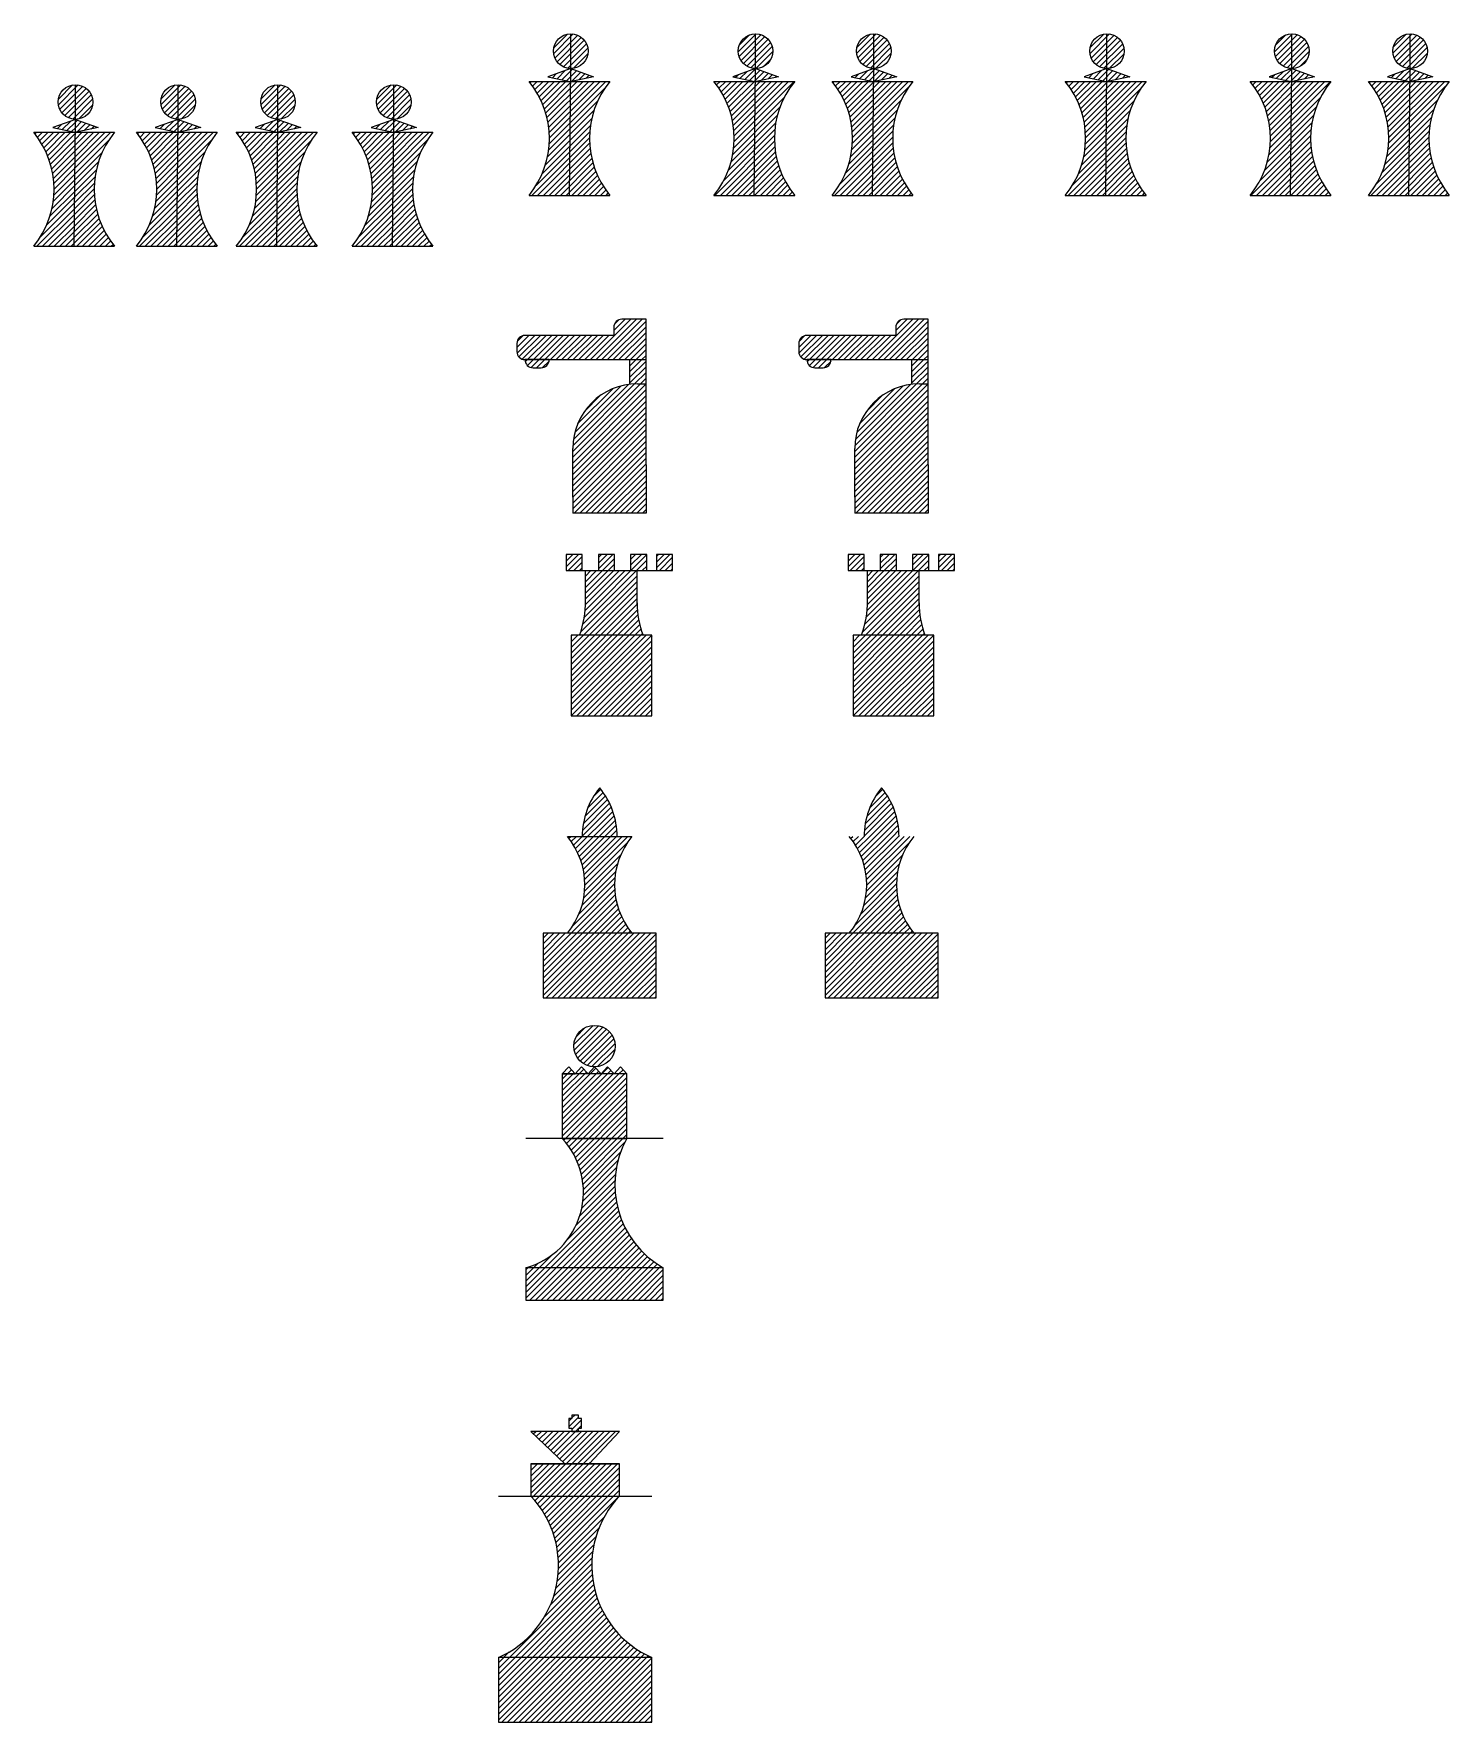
# Model space of a CAD drawing. Header units: centimetres. Extents: x -79 to 365, y -14 to 140.
# Drawn here: x 97.8 to 141.6, y 24.8 to 77.1 of the extents above; entities that cross this region are included whole.
import ezdxf

# ---------------------------------------------------------------- set-up
doc = ezdxf.new("R2010")
doc.units = ezdxf.units.CM
doc.header["$MEASUREMENT"] = 0
pattern_1 = [(45, (-82.46405, 1e-14), (-0.08838835, 0.08838835), [])]

msp = doc.modelspace()

# ---------------------------------------------------------------- hatches: boundary and pattern name
at = {"true_color": 0x000000}
h = msp.add_hatch(dxfattribs=at)
h.set_pattern_fill('ANSI31', color=18)
h.set_pattern_definition(pattern_1)
h.paths.add_polyline_path([(114.381, 75.60652), (113.98255, 75.60652), (113.09495, 75.60652, -0.35659545), (113.09495, 72.08072), (113.98255, 72.08072), (114.34497, 72.08072)])
h.paths.add_polyline_path([(115.59499, 75.60652), (114.381, 75.60652), (114.34497, 72.08072), (114.70739, 72.08072), (115.59499, 72.08072, -0.35659545)])
h.paths.add_polyline_path([(114.3851, 76.00843), (114.381, 75.60652), (114.40517, 75.60652), (115.08987, 75.75192)])
h.paths.add_polyline_path([(114.3851, 76.00843), (113.68033, 75.75192), (114.36504, 75.60652), (114.381, 75.60652)])
h.paths.add_polyline_path([(114.3851, 77.08053, 0.41421356), (113.84905, 76.54448, 0.41421356), (114.3851, 76.00843)])
h.paths.add_polyline_path([(114.92115, 76.54448, 0.41421356), (114.3851, 77.08053), (114.3851, 76.00843, 0.41421356)])
h.paths.add_polyline_path([(120.10712, 77.08053, 0.41421356), (119.57107, 76.54448, 0.41421356), (120.10712, 76.00843)])
h.paths.add_polyline_path([(120.10712, 77.08053), (120.10712, 76.00843, 0.41421356), (120.64317, 76.54448, 0.41421356)])
h.paths.add_polyline_path([(120.10712, 76.00843), (119.40235, 75.75192), (120.08705, 75.60652), (120.10301, 75.60652)])
h.paths.add_polyline_path([(120.10712, 76.00843), (120.10301, 75.60652), (120.12719, 75.60652), (120.81189, 75.75192)])
h.paths.add_polyline_path([(121.317, 75.60652), (120.10301, 75.60652), (120.06699, 72.08072), (120.4294, 72.08072), (121.317, 72.08072, -0.35659545)])
h.paths.add_polyline_path([(120.10301, 75.60652), (119.70457, 75.60652), (118.81697, 75.60652, -0.35659545), (118.81697, 72.08072), (119.70457, 72.08072), (120.06699, 72.08072)])
h.paths.add_polyline_path([(123.76491, 75.60652), (123.36646, 75.60652), (122.47886, 75.60652, -0.35659545), (122.47886, 72.08072), (123.36646, 72.08072), (123.72888, 72.08072)])
h.paths.add_polyline_path([(124.9789, 75.60652), (123.76491, 75.60652), (123.72888, 72.08072), (124.0913, 72.08072), (124.9789, 72.08072, -0.35659545)])
h.paths.add_polyline_path([(123.76902, 76.00843), (123.76491, 75.60652), (123.78908, 75.60652), (124.47379, 75.75192)])
h.paths.add_polyline_path([(123.76902, 76.00843), (123.06425, 75.75192), (123.74895, 75.60652), (123.76491, 75.60652)])
h.paths.add_polyline_path([(123.76902, 77.08053, 0.41421356), (123.23297, 76.54448, 0.41421356), (123.76902, 76.00843)])
h.paths.add_polyline_path([(124.30507, 76.54448, 0.41421356), (123.76902, 77.08053), (123.76902, 76.00843, 0.41421356)])
h = msp.add_hatch(dxfattribs=at)
h.set_pattern_fill('ANSI31', color=18)
h.set_pattern_definition([(45, (-65.86508, 1e-14), (-0.08838835, 0.08838835), [])])
h.paths.add_polyline_path([(130.97997, 75.60652), (130.58152, 75.60652), (129.69392, 75.60652, -0.35659545), (129.69392, 72.08072), (130.58152, 72.08072), (130.94394, 72.08072)])
h.paths.add_polyline_path([(132.19396, 75.60652), (130.97997, 75.60652), (130.94394, 72.08072), (131.30636, 72.08072), (132.19396, 72.08072, -0.35659545)])
h.paths.add_polyline_path([(130.98407, 76.00843), (130.97997, 75.60652), (131.00414, 75.60652), (131.68884, 75.75192)])
h.paths.add_polyline_path([(130.98407, 76.00843), (130.2793, 75.75192), (130.96401, 75.60652), (130.97997, 75.60652)])
h.paths.add_polyline_path([(130.98407, 77.08053, 0.41421356), (130.44802, 76.54448, 0.41421356), (130.98407, 76.00843)])
h.paths.add_polyline_path([(131.52012, 76.54448, 0.41421356), (130.98407, 77.08053), (130.98407, 76.00843, 0.41421356)])
h.paths.add_polyline_path([(136.70609, 77.08053, 0.41421356), (136.17004, 76.54448, 0.41421356), (136.70609, 76.00843)])
h.paths.add_polyline_path([(136.70609, 77.08053), (136.70609, 76.00843, 0.41421356), (137.24214, 76.54448, 0.41421356)])
h.paths.add_polyline_path([(136.70609, 76.00843), (136.00132, 75.75192), (136.68602, 75.60652), (136.70198, 75.60652)])
h.paths.add_polyline_path([(136.70609, 76.00843), (136.70198, 75.60652), (136.72616, 75.60652), (137.41086, 75.75192)])
h.paths.add_polyline_path([(137.91597, 75.60652), (136.70198, 75.60652), (136.66595, 72.08072), (137.02837, 72.08072), (137.91597, 72.08072, -0.35659545)])
h.paths.add_polyline_path([(136.70198, 75.60652), (136.30354, 75.60652), (135.41594, 75.60652, -0.35659545), (135.41594, 72.08072), (136.30354, 72.08072), (136.66595, 72.08072)])
h.paths.add_polyline_path([(140.36388, 75.60652), (139.96543, 75.60652), (139.07783, 75.60652, -0.35659545), (139.07783, 72.08072), (139.96543, 72.08072), (140.32785, 72.08072)])
h.paths.add_polyline_path([(141.57787, 75.60652), (140.36388, 75.60652), (140.32785, 72.08072), (140.69027, 72.08072), (141.57787, 72.08072, -0.35659545)])
h.paths.add_polyline_path([(140.36799, 76.00843), (140.36388, 75.60652), (140.38805, 75.60652), (141.07276, 75.75192)])
h.paths.add_polyline_path([(140.36799, 76.00843), (139.66322, 75.75192), (140.34792, 75.60652), (140.36388, 75.60652)])
h.paths.add_polyline_path([(140.36799, 77.08053, 0.41421356), (139.83194, 76.54448, 0.41421356), (140.36799, 76.00843)])
h.paths.add_polyline_path([(140.90404, 76.54448, 0.41421356), (140.36799, 77.08053), (140.36799, 76.00843, 0.41421356)])
at = {"true_color": 0xffffff}
h = msp.add_hatch(dxfattribs=at)
h.set_pattern_fill('ANSI31')
h.set_pattern_definition([(45, (-38.0346, -1.57537), (-0.08838835, 0.08838835), [])])
h.paths.add_polyline_path([(99.58977, 74.96911, 0.41421356), (99.05372, 75.50516), (99.05372, 74.43306, 0.41421356)])
h.paths.add_polyline_path([(99.05372, 75.50516, 0.41421356), (98.51767, 74.96911, 0.41421356), (99.05372, 74.43306)])
h = msp.add_hatch(dxfattribs=at)
h.set_pattern_fill('ANSI31')
h.set_pattern_definition([(45, (-34.85853, -1.57537), (-0.08838835, 0.08838835), [])])
h.paths.add_polyline_path([(102.76584, 74.96911, 0.41421356), (102.22979, 75.50516), (102.22979, 74.43306, 0.41421356)])
h.paths.add_polyline_path([(102.22979, 75.50516, 0.41421356), (101.69374, 74.96911, 0.41421356), (102.22979, 74.43306)])
h = msp.add_hatch(dxfattribs=at)
h.set_pattern_fill('ANSI31')
h.set_pattern_definition([(45, (-31.76459, -1.57537), (-0.08838835, 0.08838835), [])])
h.paths.add_polyline_path([(105.85978, 74.96911, 0.41421356), (105.32373, 75.50516), (105.32373, 74.43306, 0.41421356)])
h.paths.add_polyline_path([(105.32373, 75.50516, 0.41421356), (104.78768, 74.96911, 0.41421356), (105.32373, 74.43306)])
h = msp.add_hatch(dxfattribs=at)
h.set_pattern_fill('ANSI31')
h.set_pattern_definition([(45, (-28.17782, -1.57537), (-0.08838835, 0.08838835), [])])
h.paths.add_polyline_path([(109.44656, 74.96911, 0.41421356), (108.91051, 75.50516), (108.91051, 74.43306, 0.41421356)])
h.paths.add_polyline_path([(108.91051, 75.50516, 0.41421356), (108.37446, 74.96911, 0.41421356), (108.91051, 74.43306)])
at = {"true_color": 0x000000}
h = msp.add_hatch(dxfattribs=at)
h.set_pattern_fill('ANSI31', color=18)
h.set_pattern_definition(pattern_1)
h.paths.add_polyline_path([(116.71794, 63.74691), (116.71794, 64.24691), (116.71794, 66.24691), (116.44794, 66.24691, 0.41421356), (114.44794, 64.24691), (114.44794, 62.74691), (114.44794, 62.24691), (116.71794, 62.24691), (116.71794, 62.74691)])
h.paths.add_polyline_path([(116.71794, 68.24691), (115.96794, 68.24691, 0.41421356), (115.71794, 67.99691), (115.71794, 67.74691), (112.96794, 67.74691, 0.41421356), (112.71794, 67.49691), (112.71794, 67.24691, 0.41421356), (112.96794, 66.99691), (116.71794, 66.99691)])
h.paths.add_polyline_path([(113.71794, 66.99691), (112.96794, 66.99691, 0.41421356), (113.21794, 66.74691), (113.46794, 66.74691, 0.41421356)])
h = msp.add_hatch(dxfattribs=at)
h.set_pattern_fill('ANSI31', color=18)
h.set_pattern_definition([(45, (-73.7367, 1e-14), (-0.08838835, 0.08838835), [])])
h.paths.add_polyline_path([(125.44529, 63.74691), (125.44529, 64.24691), (125.44529, 66.24691), (125.17529, 66.24691, 0.41421356), (123.17529, 64.24691), (123.17529, 62.74691), (123.17529, 62.24691), (125.44529, 62.24691), (125.44529, 62.74691)])
h.paths.add_polyline_path([(125.44529, 68.24691), (124.69529, 68.24691, 0.41421356), (124.44529, 67.99691), (124.44529, 67.74691), (121.69529, 67.74691, 0.41421356), (121.44529, 67.49691), (121.44529, 67.24691, 0.41421356), (121.69529, 66.99691), (125.44529, 66.99691)])
h.paths.add_polyline_path([(122.44529, 66.99691), (121.69529, 66.99691, 0.41421356), (121.94529, 66.74691), (122.19529, 66.74691, 0.41421356)])
h = msp.add_hatch(dxfattribs=at)
h.set_pattern_fill('ANSI31', color=18)
h.set_pattern_definition(pattern_1)
h.paths.add_polyline_path([(116.71794, 66.99691), (116.21794, 66.99691), (116.21794, 66.24691), (116.21794, 66.23364, -0.02882173), (116.44794, 66.24691), (116.71794, 66.24691)])
h.paths.add_polyline_path([(117.53992, 60.97216), (117.03992, 60.97216), (117.03992, 60.47216), (117.53992, 60.47216)])
h.paths.add_polyline_path([(116.73992, 60.97216), (116.23992, 60.97216), (116.23992, 60.47216), (116.73992, 60.47216)])
h.paths.add_polyline_path([(115.73992, 60.97216), (115.23992, 60.97216), (115.23992, 60.47216), (115.73992, 60.47216)])
h.paths.add_polyline_path([(114.73992, 60.97216), (114.23992, 60.97216), (114.23992, 60.47216), (114.73992, 60.47216)])
h.paths.add_polyline_path([(116.43992, 60.47216), (114.83992, 60.47216), (114.83992, 59.53481, -0.09678241), (114.65754, 58.47216), (116.6223, 58.47216, -0.08518963), (116.43992, 59.40553)])
h.paths.add_polyline_path([(116.89682, 58.47216), (114.39682, 58.47216), (114.39682, 55.97216), (116.89682, 55.97216)])
h.paths.add_polyline_path([(115.28079, 53.74722, 0.17440777), (114.74115, 52.24722), (115.82043, 52.24722, 0.17440777)])
h.paths.add_polyline_path([(116.28079, 52.24722), (114.28079, 52.24722, -0.3597587), (114.28079, 49.24722), (116.28079, 49.24722, -0.3597587)])
h.paths.add_polyline_path([(117.03079, 49.24722), (113.53079, 49.24722), (113.53079, 47.24722), (117.03079, 47.24722)])
h.paths.add_polyline_path([(114.48092, 45.75758, 1), (115.76372, 45.75758, 1)])
h.paths.add_polyline_path([(115.52291, 45.11618), (115.32399, 44.89895), (115.72458, 44.89895)])
h.paths.add_polyline_path([(115.12232, 45.11618), (114.9234, 44.89895), (115.32399, 44.89895)])
h.paths.add_polyline_path([(114.72173, 45.11618), (114.52281, 44.89895), (114.9234, 44.89895)])
h.paths.add_polyline_path([(114.32115, 45.11618), (114.12223, 44.89895), (114.52281, 44.89895)])
h.paths.add_polyline_path([(116.12223, 44.89895), (114.12223, 44.89895), (114.12223, 42.89895), (116.12223, 42.89895)])
h.paths.add_polyline_path([(116.12223, 42.89895), (114.12223, 42.89895, -0.56383312), (112.99723, 38.89895), (117.24723, 38.89895, -0.41231451)])
h.paths.add_polyline_path([(117.24723, 38.89895), (112.99723, 38.89895), (112.99723, 37.89895), (117.24723, 37.89895)])
h.paths.add_polyline_path([(114.72147, 34.23635), (114.62147, 34.23635), (114.62147, 34.33635), (114.42147, 34.33635), (114.42147, 34.23635), (114.32147, 34.23635), (114.32147, 33.93635), (114.42147, 33.93635), (114.42147, 33.83635), (114.62147, 33.83635), (114.62147, 33.93635), (114.72147, 33.93635)])
h.paths.add_polyline_path([(115.89647, 33.83635), (113.14647, 33.83635), (114.20713, 32.83635), (114.95366, 32.83635)])
h.paths.add_polyline_path([(115.89647, 32.83635), (113.14647, 32.83635), (113.14647, 31.83635), (115.89647, 31.83635)])
h.paths.add_polyline_path([(115.89647, 31.83635), (113.14647, 31.83635, -0.51981827), (112.14647, 26.83635), (116.89647, 26.83635, -0.51981827)])
h.paths.add_polyline_path([(116.89647, 26.83635), (112.14647, 26.83635), (112.14647, 24.83635), (116.89647, 24.83635)])
h = msp.add_hatch(dxfattribs=at)
h.set_pattern_fill('ANSI31', color=18)
h.set_pattern_definition(pattern_1)
h.paths.add_polyline_path([(115.9235, 45.11618), (115.72458, 44.89895), (116.12223, 44.89895)])

# ---------------------------------------------------------------- linework, layer by layer
for p, q in [((114.3851, 77.08053), (114.3851, 77.08073)), ((114.3851, 76.00843), (114.3851, 77.08053)), ((120.10712, 77.08053), (120.10712, 77.08073)), ((120.10712, 76.00843), (120.10712, 77.08053)), ((123.76902, 77.08053), (123.76902, 77.08073)), ((123.76902, 76.00843), (123.76902, 77.08053)), ((130.98407, 77.08053), (130.98407, 77.08073)), ((130.98407, 76.00843), (130.98407, 77.08053)), ((136.70609, 77.08053), (136.70609, 77.08073)), ((136.70609, 76.00843), (136.70609, 77.08053)), ((140.36799, 77.08053), (140.36799, 77.08073)), ((140.36799, 76.00843), (140.36799, 77.08053)), ((114.3851, 76.00843), (113.68033, 75.75192)), ((114.34497, 72.08072), (114.3851, 76.00843)), ((114.3851, 76.00843), (115.08987, 75.75192)), ((120.10712, 76.00843), (119.40235, 75.75192)), ((120.06699, 72.08072), (120.10712, 76.00843)), ((120.10712, 76.00843), (120.81189, 75.75192)), ((123.76902, 76.00843), (123.06425, 75.75192)), ((123.72888, 72.08072), (123.76902, 76.00843)), ((123.76902, 76.00843), (124.47379, 75.75192)), ((130.98407, 76.00843), (130.2793, 75.75192)), ((130.94394, 72.08072), (130.98407, 76.00843)), ((130.98407, 76.00843), (131.68884, 75.75192)), ((136.70609, 76.00843), (136.00132, 75.75192)), ((136.66595, 72.08072), (136.70609, 76.00843)), ((136.70609, 76.00843), (137.41086, 75.75192)), ((140.36799, 76.00843), (139.66322, 75.75192)), ((140.32785, 72.08072), (140.36799, 76.00843)), ((140.36799, 76.00843), (141.07276, 75.75192)), ((99.05372, 75.50516), (99.05372, 75.50536)), ((99.05372, 74.43306), (99.05372, 75.50516)), ((102.22979, 75.50516), (102.22979, 75.50536)), ((102.22979, 74.43306), (102.22979, 75.50516)), ((105.32373, 75.50516), (105.32373, 75.50536)), ((105.32373, 74.43306), (105.32373, 75.50516)), ((108.91051, 75.50516), (108.91051, 75.50536)), ((108.91051, 74.43306), (108.91051, 75.50516)), ((113.09495, 75.60652), (113.98255, 75.60652)), ((113.68033, 75.75192), (114.36504, 75.60652)), ((113.98255, 75.60652), (115.59499, 75.60652)), ((115.08987, 75.75192), (114.40517, 75.60652)), ((118.81697, 75.60652), (119.70457, 75.60652)), ((119.40235, 75.75192), (120.08705, 75.60652)), ((119.70457, 75.60652), (121.317, 75.60652)), ((120.81189, 75.75192), (120.12719, 75.60652)), ((122.47886, 75.60652), (123.36646, 75.60652)), ((123.06425, 75.75192), (123.74895, 75.60652)), ((123.36646, 75.60652), (124.9789, 75.60652)), ((124.47379, 75.75192), (123.78908, 75.60652)), ((129.69392, 75.60652), (130.58152, 75.60652)), ((130.2793, 75.75192), (130.96401, 75.60652)), ((130.58152, 75.60652), (132.19396, 75.60652)), ((131.68884, 75.75192), (131.00414, 75.60652)), ((135.41594, 75.60652), (136.30354, 75.60652)), ((136.00132, 75.75192), (136.68602, 75.60652)), ((136.30354, 75.60652), (137.91597, 75.60652)), ((137.41086, 75.75192), (136.72616, 75.60652)), ((139.07783, 75.60652), (139.96543, 75.60652)), ((139.66322, 75.75192), (140.34792, 75.60652)), ((139.96543, 75.60652), (141.57787, 75.60652)), ((141.07276, 75.75192), (140.38805, 75.60652)), ((99.05372, 74.43306), (98.34895, 74.17655)), ((99.01358, 70.50535), (99.05372, 74.43306)), ((99.05372, 74.43306), (99.75849, 74.17655)), ((102.22979, 74.43306), (101.52502, 74.17655)), ((102.18966, 70.50535), (102.22979, 74.43306)), ((102.22979, 74.43306), (102.93456, 74.17655)), ((105.32373, 74.43306), (104.61896, 74.17655)), ((105.28359, 70.50535), (105.32373, 74.43306)), ((105.32373, 74.43306), (106.0285, 74.17655)), ((108.91051, 74.43306), (108.20574, 74.17655)), ((108.87037, 70.50535), (108.91051, 74.43306)), ((108.91051, 74.43306), (109.61527, 74.17655)), ((97.76356, 74.03115), (98.65116, 74.03115)), ((98.34895, 74.17655), (99.03365, 74.03115)), ((98.65116, 74.03115), (100.2636, 74.03115)), ((99.75849, 74.17655), (99.07379, 74.03115)), ((100.93964, 74.03115), (101.82724, 74.03115)), ((101.52502, 74.17655), (102.20972, 74.03115)), ((101.82724, 74.03115), (103.43968, 74.03115)), ((102.93456, 74.17655), (102.24986, 74.03115)), ((104.03357, 74.03115), (104.92117, 74.03115)), ((104.61896, 74.17655), (105.30366, 74.03115)), ((104.92117, 74.03115), (106.53361, 74.03115)), ((106.0285, 74.17655), (105.3438, 74.03115)), ((107.62035, 74.03115), (108.50795, 74.03115)), ((108.20574, 74.17655), (108.89044, 74.03115)), ((108.50795, 74.03115), (110.12039, 74.03115)), ((109.61527, 74.17655), (108.93057, 74.03115)), ((113.09495, 72.08072), (113.98255, 72.08072)), ((113.98255, 72.08072), (114.70739, 72.08072)), ((114.70739, 72.08072), (115.59499, 72.08072)), ((118.81697, 72.08072), (119.70457, 72.08072)), ((119.70457, 72.08072), (120.4294, 72.08072)), ((120.4294, 72.08072), (121.317, 72.08072)), ((122.47886, 72.08072), (123.36646, 72.08072)), ((123.36646, 72.08072), (124.0913, 72.08072)), ((124.0913, 72.08072), (124.9789, 72.08072)), ((129.69392, 72.08072), (130.58152, 72.08072)), ((130.58152, 72.08072), (131.30636, 72.08072)), ((131.30636, 72.08072), (132.19396, 72.08072)), ((135.41594, 72.08072), (136.30354, 72.08072)), ((136.30354, 72.08072), (137.02837, 72.08072)), ((137.02837, 72.08072), (137.91597, 72.08072)), ((139.07783, 72.08072), (139.96543, 72.08072)), ((139.96543, 72.08072), (140.69027, 72.08072)), ((140.69027, 72.08072), (141.57787, 72.08072)), ((97.76356, 70.50535), (98.65116, 70.50535)), ((98.65116, 70.50535), (99.376, 70.50535)), ((99.376, 70.50535), (100.2636, 70.50535)), ((100.93964, 70.50535), (101.82724, 70.50535)), ((101.82724, 70.50535), (102.55208, 70.50535)), ((102.55208, 70.50535), (103.43968, 70.50535)), ((104.03357, 70.50535), (104.92117, 70.50535)), ((104.92117, 70.50535), (105.64601, 70.50535)), ((105.64601, 70.50535), (106.53361, 70.50535)), ((107.62035, 70.50535), (108.50795, 70.50535)), ((108.50795, 70.50535), (109.23279, 70.50535)), ((109.23279, 70.50535), (110.12039, 70.50535)), ((115.71794, 67.99691), (115.71794, 67.74691)), ((116.71794, 68.24691), (115.96794, 68.24691)), ((116.71794, 64.24691), (116.71794, 68.24691)), ((124.44529, 67.99691), (124.44529, 67.74691)), ((125.44529, 68.24691), (124.69529, 68.24691)), ((125.44529, 64.24691), (125.44529, 68.24691)), ((112.71794, 67.49691), (112.71794, 67.24691)), ((115.71794, 67.74691), (112.96794, 67.74691)), ((121.44529, 67.49691), (121.44529, 67.24691)), ((124.44529, 67.74691), (121.69529, 67.74691)), ((112.96794, 66.99691), (116.71794, 66.99691)), ((116.21794, 66.24691), (116.21794, 66.99691)), ((121.69529, 66.99691), (125.44529, 66.99691)), ((124.94529, 66.24691), (124.94529, 66.99691)), ((116.21794, 66.24691), (116.21794, 66.23364)), ((116.44794, 66.24691), (116.71794, 66.24691)), ((124.94529, 66.24691), (124.94529, 66.23364)), ((125.17529, 66.24691), (125.44529, 66.24691)), ((114.44794, 62.74691), (114.44794, 64.24691)), ((116.71794, 63.74691), (116.71794, 64.24691)), ((116.71794, 63.74691), (116.71794, 62.74691)), ((123.17529, 62.74691), (123.17529, 64.24691)), ((125.44529, 63.74691), (125.44529, 64.24691)), ((125.44529, 63.74691), (125.44529, 62.74691)), ((114.44794, 62.74691), (114.44794, 62.24691)), ((116.71794, 62.74691), (116.71794, 62.24691)), ((123.17529, 62.74691), (123.17529, 62.24691)), ((125.44529, 62.74691), (125.44529, 62.24691)), ((116.71794, 62.24691), (114.44794, 62.24691)), ((125.44529, 62.24691), (123.17529, 62.24691)), ((114.23992, 60.47216), (114.43992, 60.47216)), ((114.43992, 60.47216), (116.85366, 60.47216)), ((114.83992, 59.40553), (114.83992, 60.47216)), ((116.43992, 59.40553), (116.43992, 60.47216)), ((116.85366, 60.47212), (117.03992, 60.47216)), ((117.03992, 60.47216), (117.23937, 60.47216)), ((122.96727, 60.47216), (123.16727, 60.47216)), ((123.16727, 60.47216), (125.58101, 60.47216)), ((123.56727, 59.40553), (123.56727, 60.47216)), ((125.16727, 59.40553), (125.16727, 60.47216)), ((125.58101, 60.47212), (125.76727, 60.47216)), ((125.76727, 60.47216), (125.96672, 60.47216)), ((114.28079, 52.24722), (116.28079, 52.24722)), ((114.74115, 52.24722), (115.82043, 52.24722)), ((114.12223, 44.89895), (114.32115, 45.11618)), ((114.32115, 45.11618), (114.12223, 44.89895)), ((114.32115, 45.11618), (114.12223, 44.89895)), ((114.32115, 45.11618), (114.12223, 44.89895)), ((114.32115, 45.11618), (114.12223, 44.89895)), ((114.32115, 45.11618), (114.52281, 44.89895)), ((114.72173, 45.11618), (114.52281, 44.89895)), ((114.9234, 44.89895), (114.72173, 45.11618)), ((114.9234, 44.89895), (115.12232, 45.11618)), ((115.12232, 45.11618), (114.9234, 44.89895)), ((115.12232, 45.11618), (114.9234, 44.89895)), ((115.12232, 45.11618), (114.9234, 44.89895)), ((115.12232, 45.11618), (114.9234, 44.89895)), ((115.12232, 45.11618), (115.32399, 44.89895)), ((115.52291, 45.11618), (115.32399, 44.89895)), ((115.72458, 44.89895), (115.52291, 45.11618)), ((115.72458, 44.89895), (115.9235, 45.11618)), ((115.9235, 45.11618), (115.72458, 44.89895)), ((115.9235, 45.11618), (115.72458, 44.89895)), ((115.9235, 45.11618), (115.72458, 44.89895)), ((115.9235, 45.11618), (115.72458, 44.89895)), ((115.9235, 45.11618), (116.12223, 44.89895)), ((114.12223, 44.89895), (114.52281, 44.89895)), ((117.24723, 42.89895), (112.99723, 42.89895)), ((114.42147, 34.23635), (114.32147, 34.23635)), ((114.32147, 34.23635), (114.32147, 33.93635)), ((114.62147, 34.33635), (114.42147, 34.33635)), ((114.42147, 34.33635), (114.42147, 34.23635)), ((114.62147, 34.23635), (114.62147, 34.33635)), ((114.72147, 34.23635), (114.62147, 34.23635)), ((114.72147, 33.93635), (114.72147, 34.23635)), ((115.89647, 33.83635), (113.14647, 33.83635)), ((113.14647, 33.83635), (114.20713, 32.83635)), ((114.32147, 33.93635), (114.42147, 33.93635)), ((114.42147, 33.93635), (114.42147, 33.83635)), ((114.42147, 33.83635), (114.62147, 33.83635)), ((114.62147, 33.83635), (114.62147, 33.93635)), ((114.62147, 33.93635), (114.72147, 33.93635)), ((114.95366, 32.83635), (115.89647, 33.83635)), ((115.89647, 32.83635), (113.14647, 32.83635)), ((113.14647, 32.83635), (113.14647, 31.83635)), ((113.14647, 32.83635), (115.89647, 32.83635)), ((115.89647, 31.83635), (115.89647, 32.83635)), ((112.14647, 31.83635), (116.89647, 31.83635)), ((113.14647, 31.83635), (115.89647, 31.83635))]:
    msp.add_line(p, q)
at = {"color": 7, "linetype": 'Continuous', "true_color": 0xffffff}
for p, q in [((98.49705, 74.1451), (98.63124, 74.27929)), ((98.64286, 74.11413), (98.90918, 74.38045)), ((98.78867, 74.08317), (99.05284, 74.34734)), ((99.05102, 74.16873), (99.24553, 74.36325)), ((99.05284, 74.34734), (99.11592, 74.41042)), ((99.09464, 74.03558), (99.37513, 74.31608)), ((99.31907, 74.08324), (99.50474, 74.2689)), ((99.54351, 74.1309), (99.63434, 74.22173)), ((101.67312, 74.1451), (101.80732, 74.27929)), ((101.81894, 74.11413), (102.08526, 74.38045)), ((101.96475, 74.08317), (102.22892, 74.34734)), ((102.22709, 74.16873), (102.4216, 74.36325)), ((102.22892, 74.34734), (102.292, 74.41042)), ((102.27071, 74.03558), (102.55121, 74.31608)), ((102.49515, 74.08324), (102.68081, 74.2689)), ((102.71958, 74.1309), (102.81042, 74.22173)), ((104.76706, 74.1451), (104.90126, 74.27929)), ((104.91287, 74.11413), (105.17919, 74.38045)), ((105.05869, 74.08317), (105.32285, 74.34734)), ((105.32103, 74.16873), (105.51554, 74.36325)), ((105.32285, 74.34734), (105.38594, 74.41042)), ((105.36465, 74.03558), (105.64515, 74.31608)), ((105.58908, 74.08324), (105.77475, 74.2689)), ((105.81352, 74.1309), (105.90435, 74.22173)), ((108.35384, 74.1451), (108.48803, 74.27929)), ((108.49965, 74.11413), (108.76597, 74.38045)), ((108.64546, 74.08317), (108.90963, 74.34734)), ((108.9078, 74.16873), (109.10232, 74.36325)), ((108.90963, 74.34734), (108.97271, 74.41042)), ((108.95142, 74.03558), (109.23192, 74.31608)), ((109.17586, 74.08324), (109.36153, 74.2689)), ((109.40029, 74.1309), (109.49113, 74.22173)), ((97.80316, 73.98154), (97.85277, 74.03115)), ((97.87857, 73.88018), (98.02955, 74.03115)), ((97.94984, 73.77467), (98.20633, 74.03115)), ((98.01686, 73.66491), (98.3831, 74.03115)), ((98.07948, 73.55075), (98.55988, 74.03115)), ((98.13752, 73.43201), (98.73666, 74.03115)), ((98.19074, 73.30846), (98.91343, 74.03115)), ((98.23887, 73.17981), (99.04919, 73.99013)), ((98.28154, 73.0457), (99.04737, 73.81153)), ((98.35123, 74.17606), (98.35331, 74.17813)), ((98.93449, 74.05221), (99.05102, 74.16873)), ((99.03641, 72.73992), (100.08864, 73.79215)), ((99.03824, 72.91852), (100.15087, 74.03115)), ((99.04006, 73.09712), (99.97409, 74.03115)), ((99.04189, 73.27573), (99.79732, 74.03115)), ((99.04372, 73.45433), (99.62054, 74.03115)), ((99.04554, 73.63293), (99.44376, 74.03115)), ((99.04737, 73.81153), (99.26699, 74.03115)), ((99.04919, 73.99013), (99.09021, 74.03115)), ((100.97924, 73.98154), (101.02885, 74.03115)), ((101.05465, 73.88018), (101.20562, 74.03115)), ((101.12592, 73.77467), (101.3824, 74.03115)), ((101.19294, 73.66491), (101.55918, 74.03115)), ((101.25556, 73.55075), (101.73596, 74.03115)), ((101.31359, 73.43201), (101.91273, 74.03115)), ((101.36682, 73.30846), (102.08951, 74.03115)), ((101.41494, 73.17981), (102.22527, 73.99013)), ((101.45761, 73.0457), (102.22344, 73.81153)), ((101.52731, 74.17606), (101.52938, 74.17813)), ((102.11056, 74.05221), (102.22709, 74.16873)), ((102.21249, 72.73992), (103.26472, 73.79215)), ((102.21432, 72.91852), (103.32695, 74.03115)), ((102.21614, 73.09712), (103.15017, 74.03115)), ((102.21797, 73.27573), (102.97339, 74.03115)), ((102.21979, 73.45433), (102.79662, 74.03115)), ((102.22162, 73.63293), (102.61984, 74.03115)), ((102.22344, 73.81153), (102.44306, 74.03115)), ((102.22527, 73.99013), (102.26629, 74.03115)), ((104.07318, 73.98154), (104.12278, 74.03115)), ((104.14859, 73.88018), (104.29956, 74.03115)), ((104.21986, 73.77467), (104.47634, 74.03115)), ((104.28687, 73.66491), (104.65311, 74.03115)), ((104.34949, 73.55075), (104.82989, 74.03115)), ((104.40753, 73.43201), (105.00667, 74.03115)), ((104.46075, 73.30846), (105.18344, 74.03115)), ((104.50888, 73.17981), (105.3192, 73.99013)), ((104.55155, 73.0457), (105.31738, 73.81153)), ((104.62125, 74.17606), (104.62332, 74.17813)), ((105.2045, 74.05221), (105.32103, 74.16873)), ((105.30643, 72.73992), (106.35866, 73.79215)), ((105.30825, 72.91852), (106.42088, 74.03115)), ((105.31008, 73.09712), (106.2441, 74.03115)), ((105.3119, 73.27573), (106.06733, 74.03115)), ((105.31373, 73.45433), (105.89055, 74.03115)), ((105.31555, 73.63293), (105.71377, 74.03115)), ((105.31738, 73.81153), (105.537, 74.03115)), ((105.3192, 73.99013), (105.36022, 74.03115)), ((107.65995, 73.98154), (107.70956, 74.03115)), ((107.73536, 73.88018), (107.88634, 74.03115)), ((107.80663, 73.77467), (108.06311, 74.03115)), ((107.87365, 73.66491), (108.23989, 74.03115)), ((107.93627, 73.55075), (108.41667, 74.03115)), ((107.9943, 73.43201), (108.59344, 74.03115)), ((108.04753, 73.30846), (108.77022, 74.03115)), ((108.09565, 73.17981), (108.90598, 73.99013)), ((108.13832, 73.0457), (108.90415, 73.81153)), ((108.20802, 74.17606), (108.2101, 74.17813)), ((108.79128, 74.05221), (108.9078, 74.16873)), ((108.8932, 72.73992), (109.94543, 73.79215)), ((108.89503, 72.91852), (110.00766, 74.03115)), ((108.89685, 73.09712), (109.83088, 74.03115)), ((108.89868, 73.27573), (109.6541, 74.03115)), ((108.9005, 73.45433), (109.47733, 74.03115)), ((108.90233, 73.63293), (109.30055, 74.03115)), ((108.90415, 73.81153), (109.12377, 74.03115)), ((108.90598, 73.99013), (108.947, 74.03115)), ((98.3183, 72.90569), (99.04554, 73.63293)), ((98.3486, 72.75922), (99.04372, 73.45433)), ((98.37171, 72.60555), (99.04189, 73.27573)), ((99.03459, 72.56132), (99.8767, 73.40343)), ((101.49438, 72.90569), (102.22162, 73.63293)), ((101.52468, 72.75922), (102.21979, 73.45433)), ((101.54779, 72.60555), (102.21797, 73.27573)), ((102.21067, 72.56132), (103.05277, 73.40343)), ((104.58832, 72.90569), (105.31555, 73.63293)), ((104.61862, 72.75922), (105.31373, 73.45433)), ((104.64172, 72.60555), (105.3119, 73.27573)), ((105.3046, 72.56132), (106.14671, 73.40343)), ((108.17509, 72.90569), (108.90233, 73.63293)), ((108.20539, 72.75922), (108.9005, 73.45433)), ((108.2285, 72.60555), (108.89868, 73.27573)), ((108.89138, 72.56132), (109.73349, 73.40343)), ((98.3865, 72.09), (99.03641, 72.73992)), ((98.38667, 72.44373), (99.04006, 73.09712)), ((98.3922, 72.27248), (99.03824, 72.91852)), ((99.02911, 72.02551), (99.66248, 72.65887)), ((99.03094, 72.20412), (99.70183, 72.875)), ((99.03276, 72.38272), (99.76754, 73.11749)), ((101.56257, 72.09), (102.21249, 72.73992)), ((101.56275, 72.44373), (102.21614, 73.09712)), ((101.56828, 72.27248), (102.21432, 72.91852)), ((102.20519, 72.02551), (102.83855, 72.65887)), ((102.20702, 72.20412), (102.8779, 72.875)), ((102.20884, 72.38272), (102.94361, 73.11749)), ((104.65651, 72.09), (105.30643, 72.73992)), ((104.65669, 72.44373), (105.31008, 73.09712)), ((104.66221, 72.27248), (105.30825, 72.91852)), ((105.29913, 72.02551), (105.93249, 72.65887)), ((105.30095, 72.20412), (105.97184, 72.875)), ((105.30278, 72.38272), (106.03755, 73.11749)), ((108.24328, 72.09), (108.8932, 72.73992)), ((108.24346, 72.44373), (108.89685, 73.09712)), ((108.24899, 72.27248), (108.89503, 72.91852)), ((108.8859, 72.02551), (109.51926, 72.65887)), ((108.88773, 72.20412), (109.55861, 72.875)), ((108.88955, 72.38272), (109.62433, 73.11749)), ((98.26599, 71.43916), (99.03094, 72.20412)), ((98.32922, 71.67917), (99.03276, 72.38272)), ((98.3669, 71.89363), (99.03459, 72.56132)), ((99.02364, 71.48971), (99.6397, 72.10577)), ((99.02546, 71.66831), (99.63497, 72.27782)), ((99.02729, 71.84691), (99.64165, 72.46127)), ((101.44207, 71.43916), (102.20702, 72.20412)), ((101.50529, 71.67917), (102.20884, 72.38272)), ((101.54298, 71.89363), (102.21067, 72.56132)), ((102.19972, 71.48971), (102.81577, 72.10577)), ((102.20154, 71.66831), (102.81105, 72.27782)), ((102.20337, 71.84691), (102.81773, 72.46127)), ((104.536, 71.43916), (105.30095, 72.20412)), ((104.59923, 71.67917), (105.30278, 72.38272)), ((104.63692, 71.89363), (105.3046, 72.56132)), ((105.29365, 71.48971), (105.90971, 72.10577)), ((105.29548, 71.66831), (105.90499, 72.27782)), ((105.2973, 71.84691), (105.91166, 72.46127)), ((108.12278, 71.43916), (108.88773, 72.20412)), ((108.18601, 71.67917), (108.88955, 72.38272)), ((108.22369, 71.89363), (108.89138, 72.56132)), ((108.88043, 71.48971), (109.49649, 72.10577)), ((108.88225, 71.66831), (109.49176, 72.27782)), ((108.88408, 71.84691), (109.49844, 72.46127)), ((97.8625, 70.50535), (99.02546, 71.66831)), ((97.96321, 70.78283), (99.02729, 71.84691)), ((98.16131, 71.15771), (99.02911, 72.02551)), ((99.01816, 70.9539), (99.70625, 71.64199)), ((99.01999, 71.1325), (99.67648, 71.789)), ((99.02181, 71.31111), (99.65397, 71.94327)), ((101.03858, 70.50535), (102.20154, 71.66831)), ((101.13929, 70.78283), (102.20337, 71.84691)), ((101.33739, 71.15771), (102.20519, 72.02551)), ((102.19424, 70.9539), (102.88233, 71.64199)), ((102.19607, 71.1325), (102.85256, 71.789)), ((102.19789, 71.31111), (102.83005, 71.94327)), ((104.13252, 70.50535), (105.29548, 71.66831)), ((104.23322, 70.78283), (105.2973, 71.84691)), ((104.43133, 71.15771), (105.29913, 72.02551)), ((105.28818, 70.9539), (105.97626, 71.64199)), ((105.29, 71.1325), (105.9465, 71.789)), ((105.29183, 71.31111), (105.92399, 71.94327)), ((107.71929, 70.50535), (108.88225, 71.66831)), ((107.82, 70.78283), (108.88408, 71.84691)), ((108.0181, 71.15771), (108.8859, 72.02551)), ((108.87495, 70.9539), (109.56304, 71.64199)), ((108.87678, 71.1325), (109.53327, 71.789)), ((108.8786, 71.31111), (109.51076, 71.94327)), ((98.03928, 70.50535), (99.02364, 71.48971)), ((98.21606, 70.50535), (99.02181, 71.31111)), ((98.39283, 70.50535), (99.01999, 71.1325)), ((99.01451, 70.5967), (99.78476, 71.36695)), ((99.01634, 70.7753), (99.74254, 71.5015)), ((99.09994, 70.50535), (99.83248, 71.23789)), ((99.27672, 70.50535), (99.88532, 71.11395)), ((101.21536, 70.50535), (102.19972, 71.48971)), ((101.39213, 70.50535), (102.19789, 71.31111)), ((101.56891, 70.50535), (102.19607, 71.1325)), ((102.19059, 70.5967), (102.96084, 71.36695)), ((102.19242, 70.7753), (102.91861, 71.5015)), ((102.27602, 70.50535), (103.00856, 71.23789)), ((102.45279, 70.50535), (103.06139, 71.11395)), ((104.30929, 70.50535), (105.29365, 71.48971)), ((104.48607, 70.50535), (105.29183, 71.31111)), ((104.66285, 70.50535), (105.29, 71.1325)), ((105.28453, 70.5967), (106.05478, 71.36695)), ((105.28635, 70.7753), (106.01255, 71.5015)), ((105.36995, 70.50535), (106.10249, 71.23789)), ((105.54673, 70.50535), (106.15533, 71.11395)), ((107.89607, 70.50535), (108.88043, 71.48971)), ((108.07285, 70.50535), (108.8786, 71.31111)), ((108.24962, 70.50535), (108.87678, 71.1325)), ((108.8713, 70.5967), (109.64155, 71.36695)), ((108.87313, 70.7753), (109.59933, 71.5015)), ((108.95673, 70.50535), (109.68927, 71.23789)), ((109.13351, 70.50535), (109.74211, 71.11395)), ((98.56961, 70.50535), (99.01816, 70.9539)), ((98.74639, 70.50535), (99.01634, 70.7753)), ((98.92316, 70.50535), (99.01451, 70.5967)), ((99.45349, 70.50535), (99.94299, 70.99484)), ((99.63027, 70.50535), (100.00526, 70.88033)), ((99.80705, 70.50535), (100.07193, 70.77024)), ((99.98382, 70.50535), (100.14288, 70.6644)), ((100.1606, 70.50535), (100.21797, 70.56272)), ((101.74569, 70.50535), (102.19424, 70.9539)), ((101.92246, 70.50535), (102.19242, 70.7753)), ((102.09924, 70.50535), (102.19059, 70.5967)), ((102.62957, 70.50535), (103.11906, 70.99484)), ((102.80635, 70.50535), (103.18133, 70.88033)), ((102.98312, 70.50535), (103.24801, 70.77024)), ((103.1599, 70.50535), (103.31895, 70.6644)), ((103.33668, 70.50535), (103.39405, 70.56272)), ((104.83962, 70.50535), (105.28818, 70.9539)), ((105.0164, 70.50535), (105.28635, 70.7753)), ((105.19318, 70.50535), (105.28453, 70.5967)), ((105.72351, 70.50535), (106.213, 70.99484)), ((105.90028, 70.50535), (106.27527, 70.88033)), ((106.07706, 70.50535), (106.34195, 70.77024)), ((106.25384, 70.50535), (106.41289, 70.6644)), ((106.43061, 70.50535), (106.48798, 70.56272)), ((108.4264, 70.50535), (108.87495, 70.9539)), ((108.60318, 70.50535), (108.87313, 70.7753)), ((108.77995, 70.50535), (108.8713, 70.5967)), ((109.31028, 70.50535), (109.79978, 70.99484)), ((109.48706, 70.50535), (109.86204, 70.88033)), ((109.66384, 70.50535), (109.92872, 70.77024)), ((109.84061, 70.50535), (109.99967, 70.6644)), ((110.01739, 70.50535), (110.07476, 70.56272))]:
    msp.add_line(p, q, dxfattribs=at)
at = {"color": 18, "linetype": 'Continuous', "true_color": 0x000000}
for p, q in [((124.94529, 66.98336), (124.95885, 66.99691)), ((124.94529, 66.80658), (125.13562, 66.99691)), ((124.94529, 66.6298), (125.3124, 66.99691)), ((124.94529, 66.45303), (125.44529, 66.95303)), ((124.94529, 66.27625), (125.44529, 66.77625)), ((125.09095, 66.24513), (125.44529, 66.59947)), ((125.26951, 66.24691), (125.44529, 66.4227)), ((122.96727, 60.93947), (122.99996, 60.97216)), ((122.96727, 60.76269), (123.17673, 60.97216)), ((122.96727, 60.58592), (123.35351, 60.97216)), ((123.03029, 60.47216), (123.46727, 60.90914)), ((123.20706, 60.47216), (123.46727, 60.73236)), ((123.96727, 60.87881), (124.06062, 60.97216)), ((123.96727, 60.70203), (124.23739, 60.97216)), ((123.96727, 60.52526), (124.41417, 60.97216)), ((124.09095, 60.47216), (124.46727, 60.84848)), ((124.26772, 60.47216), (124.46727, 60.6717)), ((124.96727, 60.81815), (125.12128, 60.97216)), ((124.96727, 60.64137), (125.29805, 60.97216)), ((124.97483, 60.47216), (125.46727, 60.9646)), ((125.15161, 60.47216), (125.46727, 60.78782)), ((125.32838, 60.47216), (125.46727, 60.61104)), ((125.76727, 60.91104), (125.82838, 60.97216)), ((125.76727, 60.73427), (126.00516, 60.97216)), ((125.76727, 60.55749), (126.18194, 60.97216)), ((125.85871, 60.47216), (126.26727, 60.88071)), ((126.03549, 60.47216), (126.26727, 60.70394)), ((123.38384, 60.47216), (123.46727, 60.55559)), ((123.41678, 58.56055), (125.16727, 60.31104)), ((123.48938, 58.80993), (125.15161, 60.47216)), ((123.50516, 58.47216), (125.16727, 60.13427)), ((123.53346, 59.03079), (124.97483, 60.47216)), ((123.5579, 59.23201), (124.79805, 60.47216)), ((123.56727, 60.30203), (123.73739, 60.47216)), ((123.56727, 60.12526), (123.91417, 60.47216)), ((123.56727, 59.94848), (124.09095, 60.47216)), ((123.56727, 59.7717), (124.26772, 60.47216)), ((123.56727, 59.59493), (124.4445, 60.47216)), ((123.56753, 59.41842), (124.62128, 60.47216)), ((124.4445, 60.47216), (124.46727, 60.49493)), ((126.21227, 60.47216), (126.26727, 60.52716)), ((123.68194, 58.47216), (125.16727, 59.95749)), ((123.85871, 58.47216), (125.16727, 59.78071)), ((124.03549, 58.47216), (125.16727, 59.60394)), ((124.21227, 58.47216), (125.16727, 59.42716)), ((124.38904, 58.47216), (125.17457, 59.25768)), ((124.56582, 58.47216), (125.19132, 59.09765)), ((124.7426, 58.47216), (125.21592, 58.94549)), ((124.91937, 58.47216), (125.24751, 58.80029)), ((125.09615, 58.47216), (125.28538, 58.66139)), ((125.27293, 58.47216), (125.32902, 58.52826)), ((123.12416, 58.44472), (123.15161, 58.47216)), ((123.12416, 58.26794), (123.32838, 58.47216)), ((123.12416, 58.09116), (123.50516, 58.47216)), ((123.12416, 57.91439), (123.68194, 58.47216)), ((123.12416, 57.73761), (123.85871, 58.47216)), ((123.12416, 57.56083), (124.03549, 58.47216)), ((123.12416, 57.38405), (124.21227, 58.47216)), ((123.12416, 57.20728), (124.38904, 58.47216)), ((123.12416, 57.0305), (124.56582, 58.47216)), ((123.12416, 56.85372), (124.7426, 58.47216)), ((123.12416, 56.67695), (124.91937, 58.47216)), ((123.12416, 56.50017), (125.09615, 58.47216)), ((123.12416, 56.32339), (125.27293, 58.47216)), ((123.12416, 56.14662), (125.4497, 58.47216)), ((123.12648, 55.97216), (125.62416, 58.46984)), ((123.30326, 55.97216), (125.62416, 58.29306)), ((123.48003, 55.97216), (125.62416, 58.11629)), ((123.65681, 55.97216), (125.62416, 57.93951)), ((123.83359, 55.97216), (125.62416, 57.76273)), ((124.01036, 55.97216), (125.62416, 57.58596)), ((124.18714, 55.97216), (125.62416, 57.40918)), ((124.36392, 55.97216), (125.62416, 57.2324)), ((124.54069, 55.97216), (125.62416, 57.05563)), ((124.71747, 55.97216), (125.62416, 56.87885)), ((124.89425, 55.97216), (125.62416, 56.70207)), ((125.07102, 55.97216), (125.62416, 56.5253)), ((125.2478, 55.97216), (125.62416, 56.34852)), ((125.42458, 55.97216), (125.62416, 56.17174)), ((125.60135, 55.97216), (125.62416, 55.99497)), ((123.50045, 52.63382), (124.25356, 53.38692)), ((123.54955, 52.8597), (124.18799, 53.49814)), ((123.63834, 53.12526), (124.11736, 53.60428)), ((123.81816, 53.48186), (124.04181, 53.70551)), ((123.4685, 52.24831), (124.36851, 53.14833)), ((123.47579, 52.43238), (124.31383, 53.27042)), ((123.64418, 52.24722), (124.41724, 53.02028)), ((123.82095, 52.24722), (124.45953, 52.88579)), ((123.05512, 52.18848), (123.11385, 52.24722)), ((123.12983, 52.08642), (123.29062, 52.24722)), ((123.19961, 51.97942), (123.4674, 52.24722)), ((123.26428, 51.86732), (123.64418, 52.24722)), ((123.32362, 51.74988), (123.82095, 52.24722)), ((123.37731, 51.6268), (123.99773, 52.24722)), ((123.42497, 51.49768), (124.17451, 52.24722)), ((123.46609, 51.36202), (124.35129, 52.24722)), ((123.49999, 51.21915), (124.52806, 52.24722)), ((123.52579, 51.06817), (124.70484, 52.24722)), ((123.54228, 50.90788), (124.88162, 52.24722)), ((123.99773, 52.24722), (124.49472, 52.74421)), ((124.17451, 52.24722), (124.52199, 52.5947)), ((124.35129, 52.24722), (124.54018, 52.43611)), ((124.52806, 52.24722), (124.54769, 52.26684)), ((123.54775, 50.73657), (124.86291, 52.05173)), ((123.51388, 50.34915), (124.55921, 51.39448)), ((123.53964, 50.55169), (124.65605, 51.66809)), ((123.18226, 49.4872), (124.46864, 50.77358)), ((123.37141, 49.85313), (124.47812, 50.95983)), ((123.46315, 50.12164), (124.50571, 51.16421)), ((123.11905, 49.24722), (124.47303, 50.60119)), ((123.29583, 49.24722), (124.48862, 50.44001)), ((123.47261, 49.24722), (124.51366, 50.28827)), ((123.64938, 49.24722), (124.54689, 50.14472)), ((123.82616, 49.24722), (124.5874, 50.00845)), ((124.00294, 49.24722), (124.6345, 49.87878)), ((124.17971, 49.24722), (124.68768, 49.75519)), ((124.35649, 49.24722), (124.74653, 49.63726)), ((122.25813, 49.0934), (122.41195, 49.24722)), ((122.25813, 48.91663), (122.58872, 49.24722)), ((122.25813, 48.73985), (122.7655, 49.24722)), ((122.25813, 48.56307), (122.94228, 49.24722)), ((122.25813, 48.3863), (123.11905, 49.24722)), ((122.25813, 48.20952), (123.29583, 49.24722)), ((122.25813, 48.03274), (123.47261, 49.24722)), ((122.25813, 47.85597), (123.64938, 49.24722)), ((122.25813, 47.67919), (123.82616, 49.24722)), ((122.25813, 47.50241), (124.00294, 49.24722)), ((122.25813, 47.32564), (124.17971, 49.24722)), ((122.35649, 47.24722), (124.35649, 49.24722)), ((122.53327, 47.24722), (124.53327, 49.24722)), ((122.71004, 47.24722), (124.71004, 49.24722)), ((122.88682, 47.24722), (124.88682, 49.24722)), ((123.0636, 47.24722), (125.0636, 49.24722)), ((123.24037, 47.24722), (125.24037, 49.24722)), ((123.41715, 47.24722), (125.41715, 49.24722)), ((123.59393, 47.24722), (125.59393, 49.24722)), ((123.7707, 47.24722), (125.75813, 49.23465)), ((124.53327, 49.24722), (124.81075, 49.5247)), ((124.71004, 49.24722), (124.88008, 49.41726)), ((124.88682, 49.24722), (124.95436, 49.31476)), ((123.94748, 47.24722), (125.75813, 49.05787)), ((124.12426, 47.24722), (125.75813, 48.88109)), ((124.30103, 47.24722), (125.75813, 48.70432)), ((124.47781, 47.24722), (125.75813, 48.52754)), ((124.65459, 47.24722), (125.75813, 48.35076)), ((124.83136, 47.24722), (125.75813, 48.17399)), ((125.00814, 47.24722), (125.75813, 47.99721)), ((125.18492, 47.24722), (125.75813, 47.82043)), ((125.36169, 47.24722), (125.75813, 47.64366)), ((125.53847, 47.24722), (125.75813, 47.46688)), ((125.71525, 47.24722), (125.75813, 47.2901))]:
    msp.add_line(p, q, dxfattribs=at)
for points in [[(113.21794, 66.74691), (113.46794, 66.74691, 0.41421356), (113.71794, 66.99691), (113.71794, 66.99691), (112.96794, 66.99691), (112.96794, 66.99691, 0.41421356)], [(121.94529, 66.74691), (122.19529, 66.74691, 0.41421356), (122.44529, 66.99691), (122.44529, 66.99691), (121.69529, 66.99691), (121.69529, 66.99691, 0.41421356)]]:
    msp.add_lwpolyline(points, format="xyb", close=True)
for points in [[(114.23992, 60.47216), (114.73992, 60.47216), (114.73992, 60.97216), (114.23992, 60.97216)], [(115.23992, 60.47216), (115.73992, 60.47216), (115.73992, 60.97216), (115.23992, 60.97216)], [(116.23992, 60.47216), (116.73992, 60.47216), (116.73992, 60.97216), (116.23992, 60.97216)], [(117.03992, 60.47216), (117.53992, 60.47216), (117.53992, 60.97216), (117.03992, 60.97216)], [(122.96727, 60.47216), (123.46727, 60.47216), (123.46727, 60.97216), (122.96727, 60.97216)], [(123.96727, 60.47216), (124.46727, 60.47216), (124.46727, 60.97216), (123.96727, 60.97216)], [(124.96727, 60.47216), (125.46727, 60.47216), (125.46727, 60.97216), (124.96727, 60.97216)], [(125.76727, 60.47216), (126.26727, 60.47216), (126.26727, 60.97216), (125.76727, 60.97216)], [(114.39682, 55.97216), (116.89682, 55.97216), (116.89682, 58.47216), (114.39682, 58.47216)], [(123.12416, 55.97216), (125.62416, 55.97216), (125.62416, 58.47216), (123.12416, 58.47216)], [(113.53079, 47.24722), (117.03079, 47.24722), (117.03079, 49.24722), (113.53079, 49.24722)], [(122.25813, 47.24722), (125.75813, 47.24722), (125.75813, 49.24722), (122.25813, 49.24722)], [(114.12223, 42.89895), (116.12223, 42.89895), (116.12223, 44.89895), (114.12223, 44.89895)], [(112.99723, 37.89895), (117.24723, 37.89895), (117.24723, 38.89895), (112.99723, 38.89895)], [(112.14647, 24.83635), (116.89647, 24.83635), (116.89647, 26.83635), (112.14647, 26.83635)]]:
    msp.add_lwpolyline(points, close=True)
for centre, radius in [((114.3851, 76.54448), 0.53605), ((120.10712, 76.54448), 0.53605), ((123.76902, 76.54448), 0.53605), ((130.98407, 76.54448), 0.53605), ((136.70609, 76.54448), 0.53605), ((140.36799, 76.54448), 0.53605), ((99.05372, 74.96911), 0.53605), ((102.22979, 74.96911), 0.53605), ((105.32373, 74.96911), 0.53605), ((108.91051, 74.96911), 0.53605), ((115.12232, 45.75758), 0.6414)]:
    msp.add_circle(centre, radius)
for centre, radius, start, end in [((110.93742, 73.84362), 2.78617, 320.747994, 39.252006), ((117.75252, 73.84362), 2.78617, 140.747994, 219.252006), ((116.65944, 73.84362), 2.78617, 320.747994, 39.252006), ((123.47453, 73.84362), 2.78617, 140.747994, 219.252006), ((120.32133, 73.84362), 2.78617, 320.747994, 39.252006), ((127.13643, 73.84362), 2.78617, 140.747994, 219.252006), ((127.53639, 73.84362), 2.78617, 320.747994, 39.252006), ((134.35149, 73.84362), 2.78617, 140.747994, 219.252006), ((133.25841, 73.84362), 2.78617, 320.747994, 39.252006), ((140.0735, 73.84362), 2.78617, 140.747994, 219.252006), ((136.9203, 73.84362), 2.78617, 320.747994, 39.252006), ((143.7354, 73.84362), 2.78617, 140.747994, 219.252006), ((95.60603, 72.26825), 2.78617, 320.747994, 39.252006), ((102.42113, 72.26825), 2.78617, 140.747994, 219.252006), ((98.78211, 72.26825), 2.78617, 320.747994, 39.252006), ((105.5972, 72.26825), 2.78617, 140.747994, 219.252006), ((101.87604, 72.26825), 2.78617, 320.747994, 39.252006), ((108.69114, 72.26825), 2.78617, 140.747994, 219.252006), ((105.46282, 72.26825), 2.78617, 320.747994, 39.252006), ((112.27792, 72.26825), 2.78617, 140.747994, 219.252006), ((115.96794, 67.99691), 0.25, 90, 180), ((124.69529, 67.99691), 0.25, 90, 180), ((112.96794, 67.49691), 0.25, 90, 180), ((121.69529, 67.49691), 0.25, 90, 180), ((112.96794, 67.24691), 0.25, 180, 270), ((121.69529, 67.24691), 0.25, 180, 270), ((116.44794, 64.24691), 2, 90, 180), ((125.17529, 64.24691), 2, 90, 180), ((112.0295, 59.47017), 2.81116, 339.205496, 1.317521), ((119.25034, 59.47018), 2.81116, 180, 200.794504), ((120.75685, 59.47017), 2.81116, 339.205496, 1.317521), ((127.97768, 59.47018), 2.81116, 180, 200.794504), ((117.41745, 58.59474), 0.53605, 199.162769, 199.197857), ((126.1448, 58.59474), 0.53605, 199.162769, 199.197857), ((117.0957, 52.24722), 2.35455, 140.426728, 180), ((113.46588, 52.24722), 2.35455, 0, 39.573272), ((125.82305, 52.24722), 2.35455, 140.426728, 180), ((122.19322, 52.24722), 2.35455, 0, 39.573272), ((112.46588, 50.74722), 2.35455, 320.426728, 39.573272), ((118.0957, 50.74722), 2.35455, 140.426728, 219.573272), ((121.19322, 50.74722), 2.35455, 320.426728, 39.573272), ((126.82305, 50.74722), 2.35455, 140.426728, 219.573272), ((112.34999, 41.23919), 2.42809, 285.459874, 43.12285), ((118.69774, 41.46511), 2.94774, 150.894509, 240.522767), ((110.89155, 29.68734), 3.11495, 293.757598, 43.622537), ((118.15138, 29.68734), 3.11495, 136.377463, 246.242402)]:
    msp.add_arc(centre, radius, start, end)

doc.saveas('drawing.dxf')
